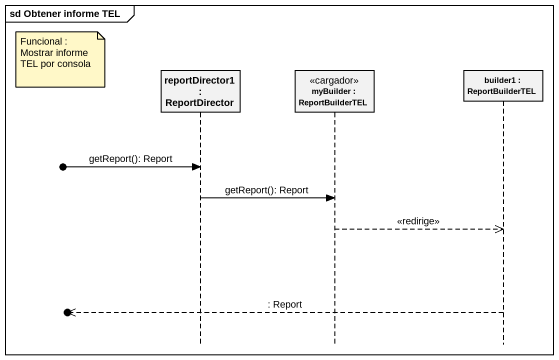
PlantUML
@startuml
mainframe sd Obtener informe TEL
hide footbox
participant "reportDirector1 : ReportDirector" as reportDirector1
participant "myBuilder : ReportBuilderTEL" as myBuilder <<cargador>>
participant "builder1 : ReportBuilderTEL" as builder1

note left of reportDirector1 : Funcional : Mostrar informe TEL por consola
[o-> reportDirector1 : getReport(): Report
reportDirector1 -> myBuilder : getReport(): Report
myBuilder -->> builder1 : <<redirige>>
[o<<-- builder1 : : Report
@enduml
